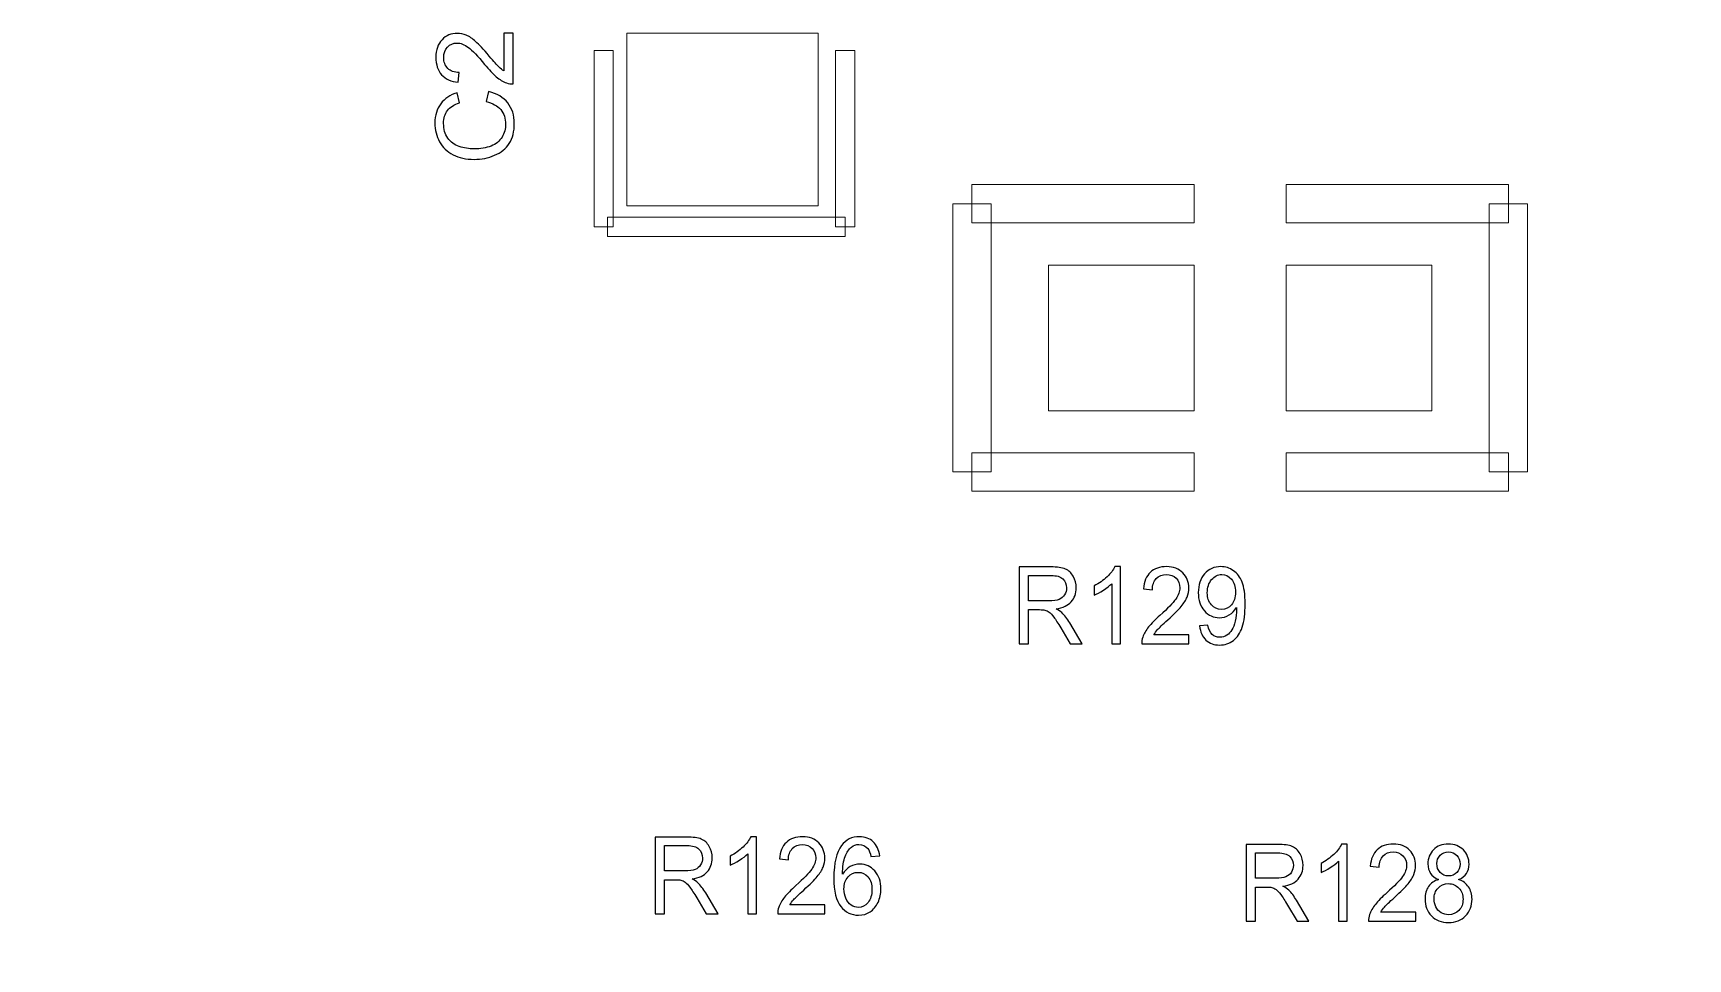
# Model space of a CAD drawing. Header units: millimetres. Extents: x -86 to 67, y -55 to 52.
# Drawn here: x -51.31 to -40.34, y -12.2 to -6.06 of the extents above; entities that cross this region are included whole.
import ezdxf

# ---------------------------------------------------------------- set-up
doc = ezdxf.new("R2010")
doc.units = ezdxf.units.MM
doc.header["$MEASUREMENT"] = 0
for name, color, linetype in [('BG_OUTLINE', 7, 'Continuous'), ('PG_SILKSCREEN_TOP', 7, 'Continuous'), ('PIN_TOP', 7, 'Continuous'), ('RD_SILKSCREEN_TOP', 7, 'Continuous')]:
    doc.layers.add(name, color=color, linetype=linetype)

msp = doc.modelspace()

# ---------------------------------------------------------------- linework, layer by layer
at = {"layer": 'BG_OUTLINE', "color": 3, "lineweight": 9}
msp.add_open_spline([(-60.0926, 34.7331), (-60.0926, 34.7331), (63.7724, 34.7331), (63.7724, 34.7331), (63.7724, 34.7331), (64.585, 34.7336), (65.3646, 34.4113), (65.9396, 33.837), (65.9396, 33.837), (66.5146, 33.2627), (66.8379, 32.4797), (66.8384, 31.667), (66.8384, 31.667), (66.8384, 31.667), (66.8412, -52.28), (66.8412, -52.28), (66.8412, -52.28), (66.8412, -52.28), (66.8384, -52.1933), (66.8384, -52.1933), (66.8384, -52.1933), (66.8389, -53.006), (66.5166, -53.7856), (65.9424, -54.3606), (65.9424, -54.3606), (65.3681, -54.9356), (64.585, -55.2589), (63.7724, -55.2594), (63.7724, -55.2594), (63.7724, -55.2594), (-60.1869, -55.2594), (-60.1869, -55.2594), (-60.1869, -55.2594), (-60.1869, -55.2594), (-60.0853, -55.2518), (-60.0853, -55.2518), (-60.0853, -55.2518), (-60.8979, -55.2523), (-61.6775, -54.9299), (-62.2525, -54.3557), (-62.2525, -54.3557), (-62.8275, -53.7814), (-63.1508, -52.9984), (-63.1513, -52.1857), (-63.1513, -52.1857), (-63.1513, -52.1857), (-63.1587, 31.667), (-63.1587, 31.667), (-63.1587, 31.667), (-63.1592, 32.4797), (-62.8369, 33.2593), (-62.2626, 33.8343), (-62.2626, 33.8343), (-61.6883, 34.4093), (-60.9053, 34.7326), (-60.0926, 34.7331)], degree=3, knots=[0, 0, 0, 0, 0.0714286, 0.0714286, 0.0714286, 0.0714286, 0.1428571, 0.1428571, 0.1428571, 0.1428571, 0.2142857, 0.2142857, 0.2142857, 0.2142857, 0.2857143, 0.2857143, 0.2857143, 0.2857143, 0.3571429, 0.3571429, 0.3571429, 0.3571429, 0.4285714, 0.4285714, 0.4285714, 0.4285714, 0.5, 0.5, 0.5, 0.5, 0.5714286, 0.5714286, 0.5714286, 0.5714286, 0.6428571, 0.6428571, 0.6428571, 0.6428571, 0.7142857, 0.7142857, 0.7142857, 0.7142857, 0.7857143, 0.7857143, 0.7857143, 0.7857143, 0.8571429, 0.8571429, 0.8571429, 0.8571429, 0.9285714, 0.9285714, 0.9285714, 0.9285714, 1, 1, 1, 1], dxfattribs=at)
at = {"layer": 'PG_SILKSCREEN_TOP', "color": 6, "lineweight": 9}
for points in [[(-47.464, -7.3423), (-47.464, -7.3423), (-47.591, -7.3423), (-47.591, -7.3423), (-47.591, -7.3423), (-47.591, -7.3423), (-47.591, -6.1739), (-47.591, -6.1739), (-47.591, -6.1739), (-47.591, -6.1739), (-47.464, -6.1739), (-47.464, -6.1739), (-47.464, -6.1739), (-47.464, -6.1739), (-47.464, -7.3423), (-47.464, -7.3423)], [(-45.9908, -6.1739), (-45.9908, -6.1739), (-45.8638, -6.1739), (-45.8638, -6.1739), (-45.8638, -6.1739), (-45.8638, -6.1739), (-45.8638, -7.3423), (-45.8638, -7.3423), (-45.8638, -7.3423), (-45.8638, -7.3423), (-45.9908, -7.3423), (-45.9908, -7.3423), (-45.9908, -7.3423), (-45.9908, -7.3423), (-45.9908, -6.1739), (-45.9908, -6.1739)], [(-45.0866, -7.3169), (-45.0866, -7.3169), (-45.0866, -7.0629), (-45.0866, -7.0629), (-45.0866, -7.0629), (-45.0866, -7.0629), (-43.6134, -7.0629), (-43.6134, -7.0629), (-43.6134, -7.0629), (-43.6134, -7.0629), (-43.6134, -7.3169), (-43.6134, -7.3169), (-43.6134, -7.3169), (-43.6134, -7.3169), (-45.0866, -7.3169), (-45.0866, -7.3169)], [(-41.5306, -7.0629), (-41.5306, -7.0629), (-41.5306, -7.3169), (-41.5306, -7.3169), (-41.5306, -7.3169), (-41.5306, -7.3169), (-43.0038, -7.3169), (-43.0038, -7.3169), (-43.0038, -7.3169), (-43.0038, -7.3169), (-43.0038, -7.0629), (-43.0038, -7.0629), (-43.0038, -7.0629), (-43.0038, -7.0629), (-41.5306, -7.0629), (-41.5306, -7.0629)], [(-44.9596, -8.9679), (-44.9596, -8.9679), (-45.2136, -8.9679), (-45.2136, -8.9679), (-45.2136, -8.9679), (-45.2136, -8.9679), (-45.2136, -7.1899), (-45.2136, -7.1899), (-45.2136, -7.1899), (-45.2136, -7.1899), (-44.9596, -7.1899), (-44.9596, -7.1899), (-44.9596, -7.1899), (-44.9596, -7.1899), (-44.9596, -8.9679), (-44.9596, -8.9679)], [(-41.4036, -8.9679), (-41.4036, -8.9679), (-41.6576, -8.9679), (-41.6576, -8.9679), (-41.6576, -8.9679), (-41.6576, -8.9679), (-41.6576, -7.1899), (-41.6576, -7.1899), (-41.6576, -7.1899), (-41.6576, -7.1899), (-41.4036, -7.1899), (-41.4036, -7.1899), (-41.4036, -7.1899), (-41.4036, -7.1899), (-41.4036, -8.9679), (-41.4036, -8.9679)], [(-45.9273, -7.2788), (-45.9273, -7.2788), (-45.9273, -7.4058), (-45.9273, -7.4058), (-45.9273, -7.4058), (-45.9273, -7.4058), (-47.5021, -7.4058), (-47.5021, -7.4058), (-47.5021, -7.4058), (-47.5021, -7.4058), (-47.5021, -7.2788), (-47.5021, -7.2788), (-47.5021, -7.2788), (-47.5021, -7.2788), (-45.9273, -7.2788), (-45.9273, -7.2788)], [(-43.6134, -8.8409), (-43.6134, -8.8409), (-43.6134, -9.0949), (-43.6134, -9.0949), (-43.6134, -9.0949), (-43.6134, -9.0949), (-45.0866, -9.0949), (-45.0866, -9.0949), (-45.0866, -9.0949), (-45.0866, -9.0949), (-45.0866, -8.8409), (-45.0866, -8.8409), (-45.0866, -8.8409), (-45.0866, -8.8409), (-43.6134, -8.8409), (-43.6134, -8.8409)], [(-43.0038, -9.0949), (-43.0038, -9.0949), (-43.0038, -8.8409), (-43.0038, -8.8409), (-43.0038, -8.8409), (-43.0038, -8.8409), (-41.5306, -8.8409), (-41.5306, -8.8409), (-41.5306, -8.8409), (-41.5306, -8.8409), (-41.5306, -9.0949), (-41.5306, -9.0949), (-41.5306, -9.0949), (-41.5306, -9.0949), (-43.0038, -9.0949), (-43.0038, -9.0949)]]:
    msp.add_open_spline(points, degree=3, knots=[0, 0, 0, 0, 0.25, 0.25, 0.25, 0.25, 0.5, 0.5, 0.5, 0.5, 0.75, 0.75, 0.75, 0.75, 1, 1, 1, 1], dxfattribs=at)
at = {"layer": 'PIN_TOP', "lineweight": 9}
for points in [[(-47.3751, -6.0596), (-47.3751, -6.0596), (-46.1051, -6.0596), (-46.1051, -6.0596), (-46.1051, -6.0596), (-46.1051, -6.0596), (-46.1051, -7.2026), (-46.1051, -7.2026), (-46.1051, -7.2026), (-46.1051, -7.2026), (-47.3751, -7.2026), (-47.3751, -7.2026), (-47.3751, -7.2026), (-47.3751, -7.2026), (-47.3751, -6.0596), (-47.3751, -6.0596)], [(-43.6134, -7.5963), (-43.6134, -7.5963), (-43.6134, -8.5615), (-43.6134, -8.5615), (-43.6134, -8.5615), (-43.6134, -8.5615), (-44.5786, -8.5615), (-44.5786, -8.5615), (-44.5786, -8.5615), (-44.5786, -8.5615), (-44.5786, -7.5963), (-44.5786, -7.5963), (-44.5786, -7.5963), (-44.5786, -7.5963), (-43.6134, -7.5963), (-43.6134, -7.5963)], [(-42.0386, -7.5963), (-42.0386, -7.5963), (-42.0386, -8.5615), (-42.0386, -8.5615), (-42.0386, -8.5615), (-42.0386, -8.5615), (-43.0038, -8.5615), (-43.0038, -8.5615), (-43.0038, -8.5615), (-43.0038, -8.5615), (-43.0038, -7.5963), (-43.0038, -7.5963), (-43.0038, -7.5963), (-43.0038, -7.5963), (-42.0386, -7.5963), (-42.0386, -7.5963)]]:
    msp.add_open_spline(points, degree=3, knots=[0, 0, 0, 0, 0.25, 0.25, 0.25, 0.25, 0.5, 0.5, 0.5, 0.5, 0.75, 0.75, 0.75, 0.75, 1, 1, 1, 1], dxfattribs=at)
at = {"layer": 'RD_SILKSCREEN_TOP', "color": 8}
for points, knots in [([(-48.1888, -6.0591), (-48.1888, -6.0591), (-48.1287, -6.0591), (-48.1287, -6.0591), (-48.1287, -6.0591), (-48.1287, -6.0591), (-48.1287, -6.3956), (-48.1287, -6.3956), (-48.1287, -6.3956), (-48.1438, -6.3961), (-48.1582, -6.3937), (-48.1721, -6.3884), (-48.1721, -6.3884), (-48.1951, -6.3799), (-48.2176, -6.3661), (-48.2399, -6.3473), (-48.2399, -6.3473), (-48.262, -6.3283), (-48.2878, -6.301), (-48.3169, -6.2655), (-48.3169, -6.2655), (-48.3623, -6.2101), (-48.3982, -6.1727), (-48.4248, -6.1532), (-48.4248, -6.1532), (-48.4512, -6.1338), (-48.4764, -6.1241), (-48.4999, -6.1241), (-48.4999, -6.1241), (-48.5247, -6.1241), (-48.5456, -6.133), (-48.5627, -6.1506), (-48.5627, -6.1506), (-48.5796, -6.1684), (-48.5881, -6.1915), (-48.5881, -6.22), (-48.5881, -6.22), (-48.5881, -6.2501), (-48.5791, -6.2741), (-48.561, -6.2921), (-48.561, -6.2921), (-48.543, -6.3103), (-48.518, -6.3194), (-48.4861, -6.3196), (-48.4861, -6.3196), (-48.4861, -6.3196), (-48.4926, -6.3839), (-48.4926, -6.3839), (-48.4926, -6.3839), (-48.5406, -6.3795), (-48.5771, -6.3629), (-48.6022, -6.3342), (-48.6022, -6.3342), (-48.6274, -6.3055), (-48.6399, -6.2669), (-48.6399, -6.2185), (-48.6399, -6.2185), (-48.6399, -6.1697), (-48.6263, -6.1311), (-48.5993, -6.1026), (-48.5993, -6.1026), (-48.5721, -6.074), (-48.5386, -6.0598), (-48.4985, -6.0598), (-48.4985, -6.0598), (-48.4781, -6.0598), (-48.4581, -6.064), (-48.4384, -6.0724), (-48.4384, -6.0724), (-48.4188, -6.0807), (-48.398, -6.0946), (-48.3763, -6.1139), (-48.3763, -6.1139), (-48.3545, -6.1332), (-48.3246, -6.1653), (-48.2867, -6.2102), (-48.2867, -6.2102), (-48.2552, -6.2477), (-48.2338, -6.2718), (-48.2226, -6.2824), (-48.2226, -6.2824), (-48.2114, -6.2931), (-48.2002, -6.3019), (-48.1888, -6.3089), (-48.1888, -6.3089), (-48.1888, -6.3089), (-48.1888, -6.0591), (-48.1888, -6.0591)], [0, 0, 0, 0, 0.0454545, 0.0454545, 0.0454545, 0.0454545, 0.0909091, 0.0909091, 0.0909091, 0.0909091, 0.1363636, 0.1363636, 0.1363636, 0.1363636, 0.1818182, 0.1818182, 0.1818182, 0.1818182, 0.2272727, 0.2272727, 0.2272727, 0.2272727, 0.2727273, 0.2727273, 0.2727273, 0.2727273, 0.3181818, 0.3181818, 0.3181818, 0.3181818, 0.3636364, 0.3636364, 0.3636364, 0.3636364, 0.4090909, 0.4090909, 0.4090909, 0.4090909, 0.4545455, 0.4545455, 0.4545455, 0.4545455, 0.5, 0.5, 0.5, 0.5, 0.5454545, 0.5454545, 0.5454545, 0.5454545, 0.5909091, 0.5909091, 0.5909091, 0.5909091, 0.6363636, 0.6363636, 0.6363636, 0.6363636, 0.6818182, 0.6818182, 0.6818182, 0.6818182, 0.7272727, 0.7272727, 0.7272727, 0.7272727, 0.7727273, 0.7727273, 0.7727273, 0.7727273, 0.8181818, 0.8181818, 0.8181818, 0.8181818, 0.8636364, 0.8636364, 0.8636364, 0.8636364, 0.9090909, 0.9090909, 0.9090909, 0.9090909, 0.9545455, 0.9545455, 0.9545455, 0.9545455, 1, 1, 1, 1]), ([(-48.3072, -6.5127), (-48.3072, -6.5127), (-48.2901, -6.4453), (-48.2901, -6.4453), (-48.2901, -6.4453), (-48.2349, -6.4594), (-48.1927, -6.4849), (-48.1635, -6.5215), (-48.1635, -6.5215), (-48.1345, -6.5582), (-48.12, -6.6031), (-48.12, -6.6562), (-48.12, -6.6562), (-48.12, -6.711), (-48.1312, -6.7556), (-48.1535, -6.79), (-48.1535, -6.79), (-48.1759, -6.8244), (-48.2082, -6.8506), (-48.2506, -6.8685), (-48.2506, -6.8685), (-48.293, -6.8864), (-48.3385, -6.8954), (-48.3871, -6.8954), (-48.3871, -6.8954), (-48.4401, -6.8954), (-48.4863, -6.8853), (-48.5258, -6.865), (-48.5258, -6.865), (-48.5653, -6.8447), (-48.5952, -6.8159), (-48.6158, -6.7785), (-48.6158, -6.7785), (-48.6363, -6.7411), (-48.6465, -6.7), (-48.6465, -6.6551), (-48.6465, -6.6551), (-48.6465, -6.6041), (-48.6335, -6.5613), (-48.6076, -6.5266), (-48.6076, -6.5266), (-48.5816, -6.4919), (-48.5452, -6.4677), (-48.4982, -6.4541), (-48.4982, -6.4541), (-48.4982, -6.4541), (-48.4825, -6.5203), (-48.4825, -6.5203), (-48.4825, -6.5203), (-48.5196, -6.5322), (-48.5465, -6.5492), (-48.5635, -6.5718), (-48.5635, -6.5718), (-48.5804, -6.5942), (-48.5888, -6.6224), (-48.5888, -6.6565), (-48.5888, -6.6565), (-48.5888, -6.6956), (-48.5795, -6.7282), (-48.5608, -6.7545), (-48.5608, -6.7545), (-48.5419, -6.7809), (-48.5168, -6.7993), (-48.4851, -6.8099), (-48.4851, -6.8099), (-48.4536, -6.8206), (-48.421, -6.8259), (-48.3875, -6.8259), (-48.3875, -6.8259), (-48.3441, -6.8259), (-48.3064, -6.8196), (-48.274, -6.8071), (-48.274, -6.8071), (-48.2418, -6.7944), (-48.2176, -6.7748), (-48.2016, -6.7481), (-48.2016, -6.7481), (-48.1856, -6.7215), (-48.1777, -6.6927), (-48.1777, -6.6616), (-48.1777, -6.6616), (-48.1777, -6.6239), (-48.1886, -6.592), (-48.2103, -6.5658), (-48.2103, -6.5658), (-48.2321, -6.5396), (-48.2644, -6.522), (-48.3072, -6.5127)], [0, 0, 0, 0, 0.0454545, 0.0454545, 0.0454545, 0.0454545, 0.0909091, 0.0909091, 0.0909091, 0.0909091, 0.1363636, 0.1363636, 0.1363636, 0.1363636, 0.1818182, 0.1818182, 0.1818182, 0.1818182, 0.2272727, 0.2272727, 0.2272727, 0.2272727, 0.2727273, 0.2727273, 0.2727273, 0.2727273, 0.3181818, 0.3181818, 0.3181818, 0.3181818, 0.3636364, 0.3636364, 0.3636364, 0.3636364, 0.4090909, 0.4090909, 0.4090909, 0.4090909, 0.4545455, 0.4545455, 0.4545455, 0.4545455, 0.5, 0.5, 0.5, 0.5, 0.5454545, 0.5454545, 0.5454545, 0.5454545, 0.5909091, 0.5909091, 0.5909091, 0.5909091, 0.6363636, 0.6363636, 0.6363636, 0.6363636, 0.6818182, 0.6818182, 0.6818182, 0.6818182, 0.7272727, 0.7272727, 0.7272727, 0.7272727, 0.7727273, 0.7727273, 0.7727273, 0.7727273, 0.8181818, 0.8181818, 0.8181818, 0.8181818, 0.8636364, 0.8636364, 0.8636364, 0.8636364, 0.9090909, 0.9090909, 0.9090909, 0.9090909, 0.9545455, 0.9545455, 0.9545455, 0.9545455, 1, 1, 1, 1]), ([(-44.7731, -10.1066), (-44.7731, -10.1066), (-44.7731, -9.5975), (-44.7731, -9.5975), (-44.7731, -9.5975), (-44.7731, -9.5975), (-44.5635, -9.5975), (-44.5635, -9.5975), (-44.5635, -9.5975), (-44.5214, -9.5975), (-44.4893, -9.6021), (-44.4674, -9.6112), (-44.4674, -9.6112), (-44.4455, -9.6204), (-44.428, -9.6365), (-44.4148, -9.6596), (-44.4148, -9.6596), (-44.4017, -9.6828), (-44.3952, -9.7084), (-44.3952, -9.7364), (-44.3952, -9.7364), (-44.3952, -9.7726), (-44.4059, -9.8029), (-44.4278, -9.8277), (-44.4278, -9.8277), (-44.4495, -9.8525), (-44.483, -9.8682), (-44.5284, -9.875), (-44.5284, -9.875), (-44.5118, -9.8835), (-44.4992, -9.8919), (-44.4906, -9.9004), (-44.4906, -9.9004), (-44.4723, -9.9184), (-44.4551, -9.941), (-44.4386, -9.968), (-44.4386, -9.968), (-44.4386, -9.968), (-44.3564, -10.1066), (-44.3564, -10.1066), (-44.3564, -10.1066), (-44.3564, -10.1066), (-44.4352, -10.1066), (-44.4352, -10.1066), (-44.4352, -10.1066), (-44.4352, -10.1066), (-44.4977, -10.0006), (-44.4977, -10.0006), (-44.4977, -10.0006), (-44.516, -9.9702), (-44.531, -9.9467), (-44.5429, -9.9306), (-44.5429, -9.9306), (-44.5547, -9.9143), (-44.5653, -9.903), (-44.5746, -9.8966), (-44.5746, -9.8966), (-44.5839, -9.89), (-44.5934, -9.8855), (-44.6031, -9.8829), (-44.6031, -9.8829), (-44.6102, -9.8814), (-44.6218, -9.8806), (-44.638, -9.8806), (-44.638, -9.8806), (-44.638, -9.8806), (-44.7105, -9.8806), (-44.7105, -9.8806), (-44.7105, -9.8806), (-44.7105, -9.8806), (-44.7105, -10.1066), (-44.7105, -10.1066), (-44.7105, -10.1066), (-44.7105, -10.1066), (-44.7731, -10.1066), (-44.7731, -10.1066)], [0, 0, 0, 0, 0.0526316, 0.0526316, 0.0526316, 0.0526316, 0.1052632, 0.1052632, 0.1052632, 0.1052632, 0.1578947, 0.1578947, 0.1578947, 0.1578947, 0.2105263, 0.2105263, 0.2105263, 0.2105263, 0.2631579, 0.2631579, 0.2631579, 0.2631579, 0.3157895, 0.3157895, 0.3157895, 0.3157895, 0.3684211, 0.3684211, 0.3684211, 0.3684211, 0.4210526, 0.4210526, 0.4210526, 0.4210526, 0.4736842, 0.4736842, 0.4736842, 0.4736842, 0.5263158, 0.5263158, 0.5263158, 0.5263158, 0.5789474, 0.5789474, 0.5789474, 0.5789474, 0.6315789, 0.6315789, 0.6315789, 0.6315789, 0.6842105, 0.6842105, 0.6842105, 0.6842105, 0.7368421, 0.7368421, 0.7368421, 0.7368421, 0.7894737, 0.7894737, 0.7894737, 0.7894737, 0.8421053, 0.8421053, 0.8421053, 0.8421053, 0.8947368, 0.8947368, 0.8947368, 0.8947368, 0.9473684, 0.9473684, 0.9473684, 0.9473684, 1, 1, 1, 1]), ([(-44.1021, -10.1066), (-44.1021, -10.1066), (-44.1601, -10.1066), (-44.1601, -10.1066), (-44.1601, -10.1066), (-44.1601, -10.1066), (-44.1601, -9.7083), (-44.1601, -9.7083), (-44.1601, -9.7083), (-44.1741, -9.7227), (-44.1924, -9.737), (-44.215, -9.7514), (-44.215, -9.7514), (-44.2378, -9.7657), (-44.2582, -9.7765), (-44.2762, -9.7836), (-44.2762, -9.7836), (-44.2762, -9.7836), (-44.2762, -9.7233), (-44.2762, -9.7233), (-44.2762, -9.7233), (-44.2437, -9.7068), (-44.2153, -9.6869), (-44.1911, -9.6635), (-44.1911, -9.6635), (-44.1668, -9.6401), (-44.1496, -9.6174), (-44.1395, -9.5954), (-44.1395, -9.5954), (-44.1395, -9.5954), (-44.1021, -9.5954), (-44.1021, -9.5954), (-44.1021, -9.5954), (-44.1021, -9.5954), (-44.1021, -10.1066), (-44.1021, -10.1066)], [0, 0, 0, 0, 0.1111111, 0.1111111, 0.1111111, 0.1111111, 0.2222222, 0.2222222, 0.2222222, 0.2222222, 0.3333333, 0.3333333, 0.3333333, 0.3333333, 0.4444444, 0.4444444, 0.4444444, 0.4444444, 0.5555556, 0.5555556, 0.5555556, 0.5555556, 0.6666667, 0.6666667, 0.6666667, 0.6666667, 0.7777778, 0.7777778, 0.7777778, 0.7777778, 0.8888889, 0.8888889, 0.8888889, 0.8888889, 1, 1, 1, 1]), ([(-43.6483, -10.0465), (-43.6483, -10.0465), (-43.6483, -10.1066), (-43.6483, -10.1066), (-43.6483, -10.1066), (-43.6483, -10.1066), (-43.9607, -10.1066), (-43.9607, -10.1066), (-43.9607, -10.1066), (-43.9612, -10.0915), (-43.959, -10.0771), (-43.9541, -10.0632), (-43.9541, -10.0632), (-43.9462, -10.0402), (-43.9334, -10.0177), (-43.9159, -9.9954), (-43.9159, -9.9954), (-43.8983, -9.9733), (-43.8729, -9.9475), (-43.8399, -9.9184), (-43.8399, -9.9184), (-43.7885, -9.873), (-43.7538, -9.8371), (-43.7357, -9.8105), (-43.7357, -9.8105), (-43.7176, -9.7841), (-43.7086, -9.7589), (-43.7086, -9.7354), (-43.7086, -9.7354), (-43.7086, -9.7106), (-43.7169, -9.6897), (-43.7332, -9.6726), (-43.7332, -9.6726), (-43.7498, -9.6557), (-43.7712, -9.6472), (-43.7977, -9.6472), (-43.7977, -9.6472), (-43.8256, -9.6472), (-43.8479, -9.6562), (-43.8646, -9.6743), (-43.8646, -9.6743), (-43.8815, -9.6923), (-43.89, -9.7173), (-43.8902, -9.7492), (-43.8902, -9.7492), (-43.8902, -9.7492), (-43.9499, -9.7427), (-43.9499, -9.7427), (-43.9499, -9.7427), (-43.9458, -9.6947), (-43.9304, -9.6582), (-43.9037, -9.6331), (-43.9037, -9.6331), (-43.8771, -9.6079), (-43.8412, -9.5954), (-43.7963, -9.5954), (-43.7963, -9.5954), (-43.751, -9.5954), (-43.7151, -9.609), (-43.6887, -9.636), (-43.6887, -9.636), (-43.6621, -9.6632), (-43.6489, -9.6967), (-43.6489, -9.7368), (-43.6489, -9.7368), (-43.6489, -9.7572), (-43.6528, -9.7772), (-43.6606, -9.7969), (-43.6606, -9.7969), (-43.6683, -9.8165), (-43.6812, -9.8373), (-43.6992, -9.859), (-43.6992, -9.859), (-43.7171, -9.8808), (-43.7469, -9.9107), (-43.7886, -9.9486), (-43.7886, -9.9486), (-43.8234, -9.9801), (-43.8458, -10.0015), (-43.8556, -10.0127), (-43.8556, -10.0127), (-43.8656, -10.0239), (-43.8737, -10.0351), (-43.8802, -10.0465), (-43.8802, -10.0465), (-43.8802, -10.0465), (-43.6483, -10.0465), (-43.6483, -10.0465)], [0, 0, 0, 0, 0.0454545, 0.0454545, 0.0454545, 0.0454545, 0.0909091, 0.0909091, 0.0909091, 0.0909091, 0.1363636, 0.1363636, 0.1363636, 0.1363636, 0.1818182, 0.1818182, 0.1818182, 0.1818182, 0.2272727, 0.2272727, 0.2272727, 0.2272727, 0.2727273, 0.2727273, 0.2727273, 0.2727273, 0.3181818, 0.3181818, 0.3181818, 0.3181818, 0.3636364, 0.3636364, 0.3636364, 0.3636364, 0.4090909, 0.4090909, 0.4090909, 0.4090909, 0.4545455, 0.4545455, 0.4545455, 0.4545455, 0.5, 0.5, 0.5, 0.5, 0.5454545, 0.5454545, 0.5454545, 0.5454545, 0.5909091, 0.5909091, 0.5909091, 0.5909091, 0.6363636, 0.6363636, 0.6363636, 0.6363636, 0.6818182, 0.6818182, 0.6818182, 0.6818182, 0.7272727, 0.7272727, 0.7272727, 0.7272727, 0.7727273, 0.7727273, 0.7727273, 0.7727273, 0.8181818, 0.8181818, 0.8181818, 0.8181818, 0.8636364, 0.8636364, 0.8636364, 0.8636364, 0.9090909, 0.9090909, 0.9090909, 0.9090909, 0.9545455, 0.9545455, 0.9545455, 0.9545455, 1, 1, 1, 1]), ([(-43.5775, -9.9889), (-43.5775, -9.9889), (-43.5217, -9.9833), (-43.5217, -9.9833), (-43.5217, -9.9833), (-43.5169, -10.0115), (-43.5079, -10.032), (-43.4947, -10.0448), (-43.4947, -10.0448), (-43.4813, -10.0575), (-43.4643, -10.0639), (-43.4433, -10.0639), (-43.4433, -10.0639), (-43.4255, -10.0639), (-43.4099, -10.0595), (-43.3964, -10.0507), (-43.3964, -10.0507), (-43.383, -10.0419), (-43.372, -10.0301), (-43.3634, -10.0154), (-43.3634, -10.0154), (-43.3547, -10.0007), (-43.3476, -9.9808), (-43.3417, -9.9559), (-43.3417, -9.9559), (-43.3361, -9.9309), (-43.3331, -9.9054), (-43.3331, -9.8795), (-43.3331, -9.8795), (-43.3331, -9.8768), (-43.3332, -9.8725), (-43.3334, -9.867), (-43.3334, -9.867), (-43.3451, -9.8868), (-43.3608, -9.9031), (-43.3809, -9.9154), (-43.3809, -9.9154), (-43.4011, -9.9279), (-43.4229, -9.934), (-43.4462, -9.934), (-43.4462, -9.934), (-43.4854, -9.934), (-43.5185, -9.9187), (-43.5455, -9.8881), (-43.5455, -9.8881), (-43.5727, -9.8576), (-43.5862, -9.8174), (-43.5862, -9.7674), (-43.5862, -9.7674), (-43.5862, -9.7157), (-43.5721, -9.6742), (-43.5438, -9.6427), (-43.5438, -9.6427), (-43.5155, -9.6111), (-43.4801, -9.5954), (-43.4375, -9.5954), (-43.4375, -9.5954), (-43.4068, -9.5954), (-43.3787, -9.6044), (-43.3532, -9.6222), (-43.3532, -9.6222), (-43.3278, -9.6399), (-43.3084, -9.6654), (-43.2952, -9.6984), (-43.2952, -9.6984), (-43.282, -9.7313), (-43.2753, -9.7791), (-43.2753, -9.8417), (-43.2753, -9.8417), (-43.2753, -9.9066), (-43.2818, -9.9584), (-43.2949, -9.9971), (-43.2949, -9.9971), (-43.3082, -10.0356), (-43.3277, -10.0649), (-43.3535, -10.085), (-43.3535, -10.085), (-43.3795, -10.1052), (-43.4098, -10.1153), (-43.4447, -10.1153), (-43.4447, -10.1153), (-43.4817, -10.1153), (-43.5118, -10.1042), (-43.5352, -10.0821), (-43.5352, -10.0821), (-43.5587, -10.06), (-43.5727, -10.029), (-43.5775, -9.9889)], [0, 0, 0, 0, 0.0454545, 0.0454545, 0.0454545, 0.0454545, 0.0909091, 0.0909091, 0.0909091, 0.0909091, 0.1363636, 0.1363636, 0.1363636, 0.1363636, 0.1818182, 0.1818182, 0.1818182, 0.1818182, 0.2272727, 0.2272727, 0.2272727, 0.2272727, 0.2727273, 0.2727273, 0.2727273, 0.2727273, 0.3181818, 0.3181818, 0.3181818, 0.3181818, 0.3636364, 0.3636364, 0.3636364, 0.3636364, 0.4090909, 0.4090909, 0.4090909, 0.4090909, 0.4545455, 0.4545455, 0.4545455, 0.4545455, 0.5, 0.5, 0.5, 0.5, 0.5454545, 0.5454545, 0.5454545, 0.5454545, 0.5909091, 0.5909091, 0.5909091, 0.5909091, 0.6363636, 0.6363636, 0.6363636, 0.6363636, 0.6818182, 0.6818182, 0.6818182, 0.6818182, 0.7272727, 0.7272727, 0.7272727, 0.7272727, 0.7727273, 0.7727273, 0.7727273, 0.7727273, 0.8181818, 0.8181818, 0.8181818, 0.8181818, 0.8636364, 0.8636364, 0.8636364, 0.8636364, 0.9090909, 0.9090909, 0.9090909, 0.9090909, 0.9545455, 0.9545455, 0.9545455, 0.9545455, 1, 1, 1, 1]), ([(-43.3399, -9.7642), (-43.3399, -9.7284), (-43.3487, -9.6998), (-43.3664, -9.6788), (-43.3664, -9.6788), (-43.3842, -9.6577), (-43.4055, -9.6472), (-43.4305, -9.6472), (-43.4305, -9.6472), (-43.4562, -9.6472), (-43.4787, -9.6585), (-43.4978, -9.6812), (-43.4978, -9.6812), (-43.5169, -9.7039), (-43.5265, -9.7333), (-43.5265, -9.7694), (-43.5265, -9.7694), (-43.5265, -9.8019), (-43.5174, -9.8282), (-43.4992, -9.8484), (-43.4992, -9.8484), (-43.4811, -9.8687), (-43.4587, -9.8788), (-43.4321, -9.8788), (-43.4321, -9.8788), (-43.4051, -9.8788), (-43.3831, -9.8687), (-43.3659, -9.8484), (-43.3659, -9.8484), (-43.3485, -9.8282), (-43.3399, -9.8001), (-43.3399, -9.7642)], [0, 0, 0, 0, 0.125, 0.125, 0.125, 0.125, 0.25, 0.25, 0.25, 0.25, 0.375, 0.375, 0.375, 0.375, 0.5, 0.5, 0.5, 0.5, 0.625, 0.625, 0.625, 0.625, 0.75, 0.75, 0.75, 0.75, 0.875, 0.875, 0.875, 0.875, 1, 1, 1, 1]), ([(-44.7105, -9.8222), (-44.7105, -9.8222), (-44.5761, -9.8222), (-44.5761, -9.8222), (-44.5761, -9.8222), (-44.5475, -9.8222), (-44.5251, -9.819), (-44.509, -9.8126), (-44.509, -9.8126), (-44.4929, -9.8062), (-44.4806, -9.796), (-44.4722, -9.7821), (-44.4722, -9.7821), (-44.4639, -9.7681), (-44.4597, -9.7529), (-44.4597, -9.7364), (-44.4597, -9.7364), (-44.4597, -9.7124), (-44.4677, -9.6926), (-44.484, -9.677), (-44.484, -9.677), (-44.5002, -9.6615), (-44.5258, -9.6538), (-44.5609, -9.6538), (-44.5609, -9.6538), (-44.5609, -9.6538), (-44.7105, -9.6538), (-44.7105, -9.6538), (-44.7105, -9.6538), (-44.7105, -9.6538), (-44.7105, -9.8222), (-44.7105, -9.8222)], [0, 0, 0, 0, 0.125, 0.125, 0.125, 0.125, 0.25, 0.25, 0.25, 0.25, 0.375, 0.375, 0.375, 0.375, 0.5, 0.5, 0.5, 0.5, 0.625, 0.625, 0.625, 0.625, 0.75, 0.75, 0.75, 0.75, 0.875, 0.875, 0.875, 0.875, 1, 1, 1, 1]), ([(-47.1861, -11.8973), (-47.1861, -11.8973), (-47.1861, -11.3882), (-47.1861, -11.3882), (-47.1861, -11.3882), (-47.1861, -11.3882), (-46.9765, -11.3882), (-46.9765, -11.3882), (-46.9765, -11.3882), (-46.9344, -11.3882), (-46.9023, -11.3928), (-46.8804, -11.4019), (-46.8804, -11.4019), (-46.8585, -11.4111), (-46.841, -11.4272), (-46.8278, -11.4503), (-46.8278, -11.4503), (-46.8147, -11.4735), (-46.8082, -11.4991), (-46.8082, -11.5271), (-46.8082, -11.5271), (-46.8082, -11.5633), (-46.8189, -11.5936), (-46.8408, -11.6184), (-46.8408, -11.6184), (-46.8625, -11.6432), (-46.896, -11.6589), (-46.9414, -11.6657), (-46.9414, -11.6657), (-46.9248, -11.6742), (-46.9122, -11.6826), (-46.9036, -11.6911), (-46.9036, -11.6911), (-46.8853, -11.7091), (-46.8681, -11.7317), (-46.8516, -11.7587), (-46.8516, -11.7587), (-46.8516, -11.7587), (-46.7694, -11.8973), (-46.7694, -11.8973), (-46.7694, -11.8973), (-46.7694, -11.8973), (-46.8482, -11.8973), (-46.8482, -11.8973), (-46.8482, -11.8973), (-46.8482, -11.8973), (-46.9107, -11.7913), (-46.9107, -11.7913), (-46.9107, -11.7913), (-46.929, -11.7609), (-46.944, -11.7374), (-46.9559, -11.7213), (-46.9559, -11.7213), (-46.9677, -11.705), (-46.9783, -11.6937), (-46.9876, -11.6873), (-46.9876, -11.6873), (-46.9969, -11.6807), (-47.0064, -11.6762), (-47.0161, -11.6736), (-47.0161, -11.6736), (-47.0232, -11.6721), (-47.0348, -11.6713), (-47.051, -11.6713), (-47.051, -11.6713), (-47.051, -11.6713), (-47.1235, -11.6713), (-47.1235, -11.6713), (-47.1235, -11.6713), (-47.1235, -11.6713), (-47.1235, -11.8973), (-47.1235, -11.8973), (-47.1235, -11.8973), (-47.1235, -11.8973), (-47.1861, -11.8973), (-47.1861, -11.8973)], [0, 0, 0, 0, 0.0526316, 0.0526316, 0.0526316, 0.0526316, 0.1052632, 0.1052632, 0.1052632, 0.1052632, 0.1578947, 0.1578947, 0.1578947, 0.1578947, 0.2105263, 0.2105263, 0.2105263, 0.2105263, 0.2631579, 0.2631579, 0.2631579, 0.2631579, 0.3157895, 0.3157895, 0.3157895, 0.3157895, 0.3684211, 0.3684211, 0.3684211, 0.3684211, 0.4210526, 0.4210526, 0.4210526, 0.4210526, 0.4736842, 0.4736842, 0.4736842, 0.4736842, 0.5263158, 0.5263158, 0.5263158, 0.5263158, 0.5789474, 0.5789474, 0.5789474, 0.5789474, 0.6315789, 0.6315789, 0.6315789, 0.6315789, 0.6842105, 0.6842105, 0.6842105, 0.6842105, 0.7368421, 0.7368421, 0.7368421, 0.7368421, 0.7894737, 0.7894737, 0.7894737, 0.7894737, 0.8421053, 0.8421053, 0.8421053, 0.8421053, 0.8947368, 0.8947368, 0.8947368, 0.8947368, 0.9473684, 0.9473684, 0.9473684, 0.9473684, 1, 1, 1, 1]), ([(-46.5151, -11.8973), (-46.5151, -11.8973), (-46.5731, -11.8973), (-46.5731, -11.8973), (-46.5731, -11.8973), (-46.5731, -11.8973), (-46.5731, -11.499), (-46.5731, -11.499), (-46.5731, -11.499), (-46.5871, -11.5134), (-46.6054, -11.5277), (-46.628, -11.5421), (-46.628, -11.5421), (-46.6508, -11.5564), (-46.6712, -11.5672), (-46.6892, -11.5743), (-46.6892, -11.5743), (-46.6892, -11.5743), (-46.6892, -11.514), (-46.6892, -11.514), (-46.6892, -11.514), (-46.6567, -11.4975), (-46.6283, -11.4776), (-46.6041, -11.4542), (-46.6041, -11.4542), (-46.5798, -11.4308), (-46.5626, -11.4081), (-46.5525, -11.3861), (-46.5525, -11.3861), (-46.5525, -11.3861), (-46.5151, -11.3861), (-46.5151, -11.3861), (-46.5151, -11.3861), (-46.5151, -11.3861), (-46.5151, -11.8973), (-46.5151, -11.8973)], [0, 0, 0, 0, 0.1111111, 0.1111111, 0.1111111, 0.1111111, 0.2222222, 0.2222222, 0.2222222, 0.2222222, 0.3333333, 0.3333333, 0.3333333, 0.3333333, 0.4444444, 0.4444444, 0.4444444, 0.4444444, 0.5555556, 0.5555556, 0.5555556, 0.5555556, 0.6666667, 0.6666667, 0.6666667, 0.6666667, 0.7777778, 0.7777778, 0.7777778, 0.7777778, 0.8888889, 0.8888889, 0.8888889, 0.8888889, 1, 1, 1, 1]), ([(-46.0613, -11.8372), (-46.0613, -11.8372), (-46.0613, -11.8973), (-46.0613, -11.8973), (-46.0613, -11.8973), (-46.0613, -11.8973), (-46.3737, -11.8973), (-46.3737, -11.8973), (-46.3737, -11.8973), (-46.3742, -11.8822), (-46.372, -11.8678), (-46.3671, -11.8539), (-46.3671, -11.8539), (-46.3592, -11.8309), (-46.3464, -11.8084), (-46.3289, -11.7861), (-46.3289, -11.7861), (-46.3113, -11.764), (-46.2859, -11.7382), (-46.2529, -11.7091), (-46.2529, -11.7091), (-46.2015, -11.6637), (-46.1668, -11.6278), (-46.1487, -11.6012), (-46.1487, -11.6012), (-46.1306, -11.5748), (-46.1216, -11.5496), (-46.1216, -11.5261), (-46.1216, -11.5261), (-46.1216, -11.5013), (-46.1299, -11.4804), (-46.1462, -11.4633), (-46.1462, -11.4633), (-46.1628, -11.4464), (-46.1842, -11.4379), (-46.2107, -11.4379), (-46.2107, -11.4379), (-46.2386, -11.4379), (-46.2609, -11.4469), (-46.2776, -11.465), (-46.2776, -11.465), (-46.2945, -11.483), (-46.303, -11.508), (-46.3032, -11.5399), (-46.3032, -11.5399), (-46.3032, -11.5399), (-46.3629, -11.5334), (-46.3629, -11.5334), (-46.3629, -11.5334), (-46.3588, -11.4854), (-46.3434, -11.4489), (-46.3167, -11.4238), (-46.3167, -11.4238), (-46.2901, -11.3986), (-46.2542, -11.3861), (-46.2093, -11.3861), (-46.2093, -11.3861), (-46.164, -11.3861), (-46.1281, -11.3997), (-46.1017, -11.4267), (-46.1017, -11.4267), (-46.0751, -11.4539), (-46.0619, -11.4874), (-46.0619, -11.5275), (-46.0619, -11.5275), (-46.0619, -11.5479), (-46.0658, -11.5679), (-46.0736, -11.5876), (-46.0736, -11.5876), (-46.0813, -11.6072), (-46.0942, -11.628), (-46.1122, -11.6497), (-46.1122, -11.6497), (-46.1301, -11.6715), (-46.1599, -11.7014), (-46.2016, -11.7393), (-46.2016, -11.7393), (-46.2364, -11.7708), (-46.2588, -11.7922), (-46.2686, -11.8034), (-46.2686, -11.8034), (-46.2786, -11.8146), (-46.2867, -11.8258), (-46.2932, -11.8372), (-46.2932, -11.8372), (-46.2932, -11.8372), (-46.0613, -11.8372), (-46.0613, -11.8372)], [0, 0, 0, 0, 0.0454545, 0.0454545, 0.0454545, 0.0454545, 0.0909091, 0.0909091, 0.0909091, 0.0909091, 0.1363636, 0.1363636, 0.1363636, 0.1363636, 0.1818182, 0.1818182, 0.1818182, 0.1818182, 0.2272727, 0.2272727, 0.2272727, 0.2272727, 0.2727273, 0.2727273, 0.2727273, 0.2727273, 0.3181818, 0.3181818, 0.3181818, 0.3181818, 0.3636364, 0.3636364, 0.3636364, 0.3636364, 0.4090909, 0.4090909, 0.4090909, 0.4090909, 0.4545455, 0.4545455, 0.4545455, 0.4545455, 0.5, 0.5, 0.5, 0.5, 0.5454545, 0.5454545, 0.5454545, 0.5454545, 0.5909091, 0.5909091, 0.5909091, 0.5909091, 0.6363636, 0.6363636, 0.6363636, 0.6363636, 0.6818182, 0.6818182, 0.6818182, 0.6818182, 0.7272727, 0.7272727, 0.7272727, 0.7272727, 0.7727273, 0.7727273, 0.7727273, 0.7727273, 0.8181818, 0.8181818, 0.8181818, 0.8181818, 0.8636364, 0.8636364, 0.8636364, 0.8636364, 0.9090909, 0.9090909, 0.9090909, 0.9090909, 0.9545455, 0.9545455, 0.9545455, 0.9545455, 1, 1, 1, 1]), ([(-45.6981, -11.5129), (-45.6981, -11.5129), (-45.7557, -11.5178), (-45.7557, -11.5178), (-45.7557, -11.5178), (-45.7609, -11.4932), (-45.7682, -11.4753), (-45.7777, -11.4643), (-45.7777, -11.4643), (-45.7933, -11.4464), (-45.8128, -11.4375), (-45.8358, -11.4375), (-45.8358, -11.4375), (-45.8543, -11.4375), (-45.8704, -11.4431), (-45.8844, -11.4542), (-45.8844, -11.4542), (-45.9026, -11.4686), (-45.9171, -11.4895), (-45.9276, -11.517), (-45.9276, -11.517), (-45.9381, -11.5445), (-45.9436, -11.5838), (-45.9441, -11.6347), (-45.9441, -11.6347), (-45.93, -11.6119), (-45.913, -11.5948), (-45.8928, -11.5837), (-45.8928, -11.5837), (-45.8726, -11.5726), (-45.8514, -11.5671), (-45.8293, -11.5671), (-45.8293, -11.5671), (-45.7905, -11.5671), (-45.7576, -11.5824), (-45.7304, -11.6131), (-45.7304, -11.6131), (-45.7032, -11.6438), (-45.6896, -11.6833), (-45.6896, -11.7319), (-45.6896, -11.7319), (-45.6896, -11.764), (-45.696, -11.7936), (-45.7088, -11.8211), (-45.7088, -11.8211), (-45.7216, -11.8485), (-45.7392, -11.8696), (-45.7616, -11.8841), (-45.7616, -11.8841), (-45.7839, -11.8987), (-45.8092, -11.906), (-45.8376, -11.906), (-45.8376, -11.906), (-45.886, -11.906), (-45.9255, -11.8869), (-45.9559, -11.8485), (-45.9559, -11.8485), (-45.9866, -11.8102), (-46.0017, -11.747), (-46.0017, -11.659), (-46.0017, -11.659), (-46.0017, -11.5607), (-45.9849, -11.4892), (-45.9511, -11.4445), (-45.9511, -11.4445), (-45.9217, -11.4056), (-45.8821, -11.3861), (-45.8322, -11.3861), (-45.8322, -11.3861), (-45.795, -11.3861), (-45.7646, -11.3973), (-45.7408, -11.4198), (-45.7408, -11.4198), (-45.717, -11.4423), (-45.7028, -11.4733), (-45.6981, -11.5129)], [0, 0, 0, 0, 0.0526316, 0.0526316, 0.0526316, 0.0526316, 0.1052632, 0.1052632, 0.1052632, 0.1052632, 0.1578947, 0.1578947, 0.1578947, 0.1578947, 0.2105263, 0.2105263, 0.2105263, 0.2105263, 0.2631579, 0.2631579, 0.2631579, 0.2631579, 0.3157895, 0.3157895, 0.3157895, 0.3157895, 0.3684211, 0.3684211, 0.3684211, 0.3684211, 0.4210526, 0.4210526, 0.4210526, 0.4210526, 0.4736842, 0.4736842, 0.4736842, 0.4736842, 0.5263158, 0.5263158, 0.5263158, 0.5263158, 0.5789474, 0.5789474, 0.5789474, 0.5789474, 0.6315789, 0.6315789, 0.6315789, 0.6315789, 0.6842105, 0.6842105, 0.6842105, 0.6842105, 0.7368421, 0.7368421, 0.7368421, 0.7368421, 0.7894737, 0.7894737, 0.7894737, 0.7894737, 0.8421053, 0.8421053, 0.8421053, 0.8421053, 0.8947368, 0.8947368, 0.8947368, 0.8947368, 0.9473684, 0.9473684, 0.9473684, 0.9473684, 1, 1, 1, 1]), ([(-47.1235, -11.6129), (-47.1235, -11.6129), (-46.9891, -11.6129), (-46.9891, -11.6129), (-46.9891, -11.6129), (-46.9605, -11.6129), (-46.9381, -11.6097), (-46.922, -11.6033), (-46.922, -11.6033), (-46.9059, -11.5969), (-46.8936, -11.5867), (-46.8852, -11.5728), (-46.8852, -11.5728), (-46.8769, -11.5588), (-46.8727, -11.5436), (-46.8727, -11.5271), (-46.8727, -11.5271), (-46.8727, -11.5031), (-46.8807, -11.4833), (-46.897, -11.4677), (-46.897, -11.4677), (-46.9132, -11.4522), (-46.9388, -11.4445), (-46.9739, -11.4445), (-46.9739, -11.4445), (-46.9739, -11.4445), (-47.1235, -11.4445), (-47.1235, -11.4445), (-47.1235, -11.4445), (-47.1235, -11.4445), (-47.1235, -11.6129), (-47.1235, -11.6129)], [0, 0, 0, 0, 0.125, 0.125, 0.125, 0.125, 0.25, 0.25, 0.25, 0.25, 0.375, 0.375, 0.375, 0.375, 0.5, 0.5, 0.5, 0.5, 0.625, 0.625, 0.625, 0.625, 0.75, 0.75, 0.75, 0.75, 0.875, 0.875, 0.875, 0.875, 1, 1, 1, 1]), ([(-43.2694, -11.9458), (-43.2694, -11.9458), (-43.2694, -11.4367), (-43.2694, -11.4367), (-43.2694, -11.4367), (-43.2694, -11.4367), (-43.0598, -11.4367), (-43.0598, -11.4367), (-43.0598, -11.4367), (-43.0177, -11.4367), (-42.9856, -11.4413), (-42.9637, -11.4504), (-42.9637, -11.4504), (-42.9418, -11.4596), (-42.9243, -11.4757), (-42.9111, -11.4988), (-42.9111, -11.4988), (-42.898, -11.522), (-42.8915, -11.5476), (-42.8915, -11.5756), (-42.8915, -11.5756), (-42.8915, -11.6118), (-42.9022, -11.6421), (-42.9241, -11.6669), (-42.9241, -11.6669), (-42.9458, -11.6917), (-42.9793, -11.7074), (-43.0247, -11.7142), (-43.0247, -11.7142), (-43.0081, -11.7227), (-42.9955, -11.7311), (-42.9869, -11.7396), (-42.9869, -11.7396), (-42.9686, -11.7576), (-42.9514, -11.7802), (-42.9349, -11.8072), (-42.9349, -11.8072), (-42.9349, -11.8072), (-42.8527, -11.9458), (-42.8527, -11.9458), (-42.8527, -11.9458), (-42.8527, -11.9458), (-42.9315, -11.9458), (-42.9315, -11.9458), (-42.9315, -11.9458), (-42.9315, -11.9458), (-42.994, -11.8398), (-42.994, -11.8398), (-42.994, -11.8398), (-43.0123, -11.8094), (-43.0273, -11.7859), (-43.0392, -11.7698), (-43.0392, -11.7698), (-43.051, -11.7535), (-43.0616, -11.7422), (-43.0709, -11.7358), (-43.0709, -11.7358), (-43.0802, -11.7292), (-43.0897, -11.7247), (-43.0994, -11.7221), (-43.0994, -11.7221), (-43.1065, -11.7206), (-43.1181, -11.7198), (-43.1343, -11.7198), (-43.1343, -11.7198), (-43.1343, -11.7198), (-43.2068, -11.7198), (-43.2068, -11.7198), (-43.2068, -11.7198), (-43.2068, -11.7198), (-43.2068, -11.9458), (-43.2068, -11.9458), (-43.2068, -11.9458), (-43.2068, -11.9458), (-43.2694, -11.9458), (-43.2694, -11.9458)], [0, 0, 0, 0, 0.0526316, 0.0526316, 0.0526316, 0.0526316, 0.1052632, 0.1052632, 0.1052632, 0.1052632, 0.1578947, 0.1578947, 0.1578947, 0.1578947, 0.2105263, 0.2105263, 0.2105263, 0.2105263, 0.2631579, 0.2631579, 0.2631579, 0.2631579, 0.3157895, 0.3157895, 0.3157895, 0.3157895, 0.3684211, 0.3684211, 0.3684211, 0.3684211, 0.4210526, 0.4210526, 0.4210526, 0.4210526, 0.4736842, 0.4736842, 0.4736842, 0.4736842, 0.5263158, 0.5263158, 0.5263158, 0.5263158, 0.5789474, 0.5789474, 0.5789474, 0.5789474, 0.6315789, 0.6315789, 0.6315789, 0.6315789, 0.6842105, 0.6842105, 0.6842105, 0.6842105, 0.7368421, 0.7368421, 0.7368421, 0.7368421, 0.7894737, 0.7894737, 0.7894737, 0.7894737, 0.8421053, 0.8421053, 0.8421053, 0.8421053, 0.8947368, 0.8947368, 0.8947368, 0.8947368, 0.9473684, 0.9473684, 0.9473684, 0.9473684, 1, 1, 1, 1]), ([(-43.2068, -11.6614), (-43.2068, -11.6614), (-43.0724, -11.6614), (-43.0724, -11.6614), (-43.0724, -11.6614), (-43.0438, -11.6614), (-43.0214, -11.6582), (-43.0053, -11.6518), (-43.0053, -11.6518), (-42.9892, -11.6454), (-42.9769, -11.6352), (-42.9685, -11.6213), (-42.9685, -11.6213), (-42.9602, -11.6073), (-42.956, -11.5921), (-42.956, -11.5756), (-42.956, -11.5756), (-42.956, -11.5516), (-42.964, -11.5318), (-42.9803, -11.5162), (-42.9803, -11.5162), (-42.9965, -11.5007), (-43.0221, -11.493), (-43.0572, -11.493), (-43.0572, -11.493), (-43.0572, -11.493), (-43.2068, -11.493), (-43.2068, -11.493), (-43.2068, -11.493), (-43.2068, -11.493), (-43.2068, -11.6614), (-43.2068, -11.6614)], [0, 0, 0, 0, 0.125, 0.125, 0.125, 0.125, 0.25, 0.25, 0.25, 0.25, 0.375, 0.375, 0.375, 0.375, 0.5, 0.5, 0.5, 0.5, 0.625, 0.625, 0.625, 0.625, 0.75, 0.75, 0.75, 0.75, 0.875, 0.875, 0.875, 0.875, 1, 1, 1, 1]), ([(-42.5984, -11.9458), (-42.5984, -11.9458), (-42.6564, -11.9458), (-42.6564, -11.9458), (-42.6564, -11.9458), (-42.6564, -11.9458), (-42.6564, -11.5475), (-42.6564, -11.5475), (-42.6564, -11.5475), (-42.6704, -11.5619), (-42.6887, -11.5762), (-42.7113, -11.5906), (-42.7113, -11.5906), (-42.7341, -11.6049), (-42.7545, -11.6157), (-42.7725, -11.6228), (-42.7725, -11.6228), (-42.7725, -11.6228), (-42.7725, -11.5625), (-42.7725, -11.5625), (-42.7725, -11.5625), (-42.74, -11.546), (-42.7116, -11.5261), (-42.6874, -11.5027), (-42.6874, -11.5027), (-42.6631, -11.4793), (-42.6459, -11.4566), (-42.6358, -11.4346), (-42.6358, -11.4346), (-42.6358, -11.4346), (-42.5984, -11.4346), (-42.5984, -11.4346), (-42.5984, -11.4346), (-42.5984, -11.4346), (-42.5984, -11.9458), (-42.5984, -11.9458)], [0, 0, 0, 0, 0.1111111, 0.1111111, 0.1111111, 0.1111111, 0.2222222, 0.2222222, 0.2222222, 0.2222222, 0.3333333, 0.3333333, 0.3333333, 0.3333333, 0.4444444, 0.4444444, 0.4444444, 0.4444444, 0.5555556, 0.5555556, 0.5555556, 0.5555556, 0.6666667, 0.6666667, 0.6666667, 0.6666667, 0.7777778, 0.7777778, 0.7777778, 0.7777778, 0.8888889, 0.8888889, 0.8888889, 0.8888889, 1, 1, 1, 1]), ([(-42.1446, -11.8857), (-42.1446, -11.8857), (-42.1446, -11.9458), (-42.1446, -11.9458), (-42.1446, -11.9458), (-42.1446, -11.9458), (-42.457, -11.9458), (-42.457, -11.9458), (-42.457, -11.9458), (-42.4575, -11.9307), (-42.4553, -11.9163), (-42.4504, -11.9024), (-42.4504, -11.9024), (-42.4425, -11.8794), (-42.4297, -11.8569), (-42.4122, -11.8346), (-42.4122, -11.8346), (-42.3946, -11.8125), (-42.3692, -11.7867), (-42.3362, -11.7576), (-42.3362, -11.7576), (-42.2848, -11.7122), (-42.2501, -11.6763), (-42.232, -11.6497), (-42.232, -11.6497), (-42.2139, -11.6233), (-42.2049, -11.5981), (-42.2049, -11.5746), (-42.2049, -11.5746), (-42.2049, -11.5498), (-42.2132, -11.5289), (-42.2295, -11.5118), (-42.2295, -11.5118), (-42.2461, -11.4949), (-42.2675, -11.4864), (-42.294, -11.4864), (-42.294, -11.4864), (-42.3219, -11.4864), (-42.3442, -11.4954), (-42.3609, -11.5135), (-42.3609, -11.5135), (-42.3778, -11.5315), (-42.3863, -11.5565), (-42.3865, -11.5884), (-42.3865, -11.5884), (-42.3865, -11.5884), (-42.4462, -11.5819), (-42.4462, -11.5819), (-42.4462, -11.5819), (-42.4421, -11.5339), (-42.4267, -11.4974), (-42.4, -11.4723), (-42.4, -11.4723), (-42.3734, -11.4471), (-42.3375, -11.4346), (-42.2926, -11.4346), (-42.2926, -11.4346), (-42.2473, -11.4346), (-42.2114, -11.4482), (-42.185, -11.4752), (-42.185, -11.4752), (-42.1584, -11.5024), (-42.1452, -11.5359), (-42.1452, -11.576), (-42.1452, -11.576), (-42.1452, -11.5964), (-42.1491, -11.6164), (-42.1569, -11.6361), (-42.1569, -11.6361), (-42.1646, -11.6557), (-42.1775, -11.6765), (-42.1955, -11.6982), (-42.1955, -11.6982), (-42.2134, -11.72), (-42.2432, -11.7499), (-42.2849, -11.7878), (-42.2849, -11.7878), (-42.3197, -11.8193), (-42.3421, -11.8407), (-42.3519, -11.8519), (-42.3519, -11.8519), (-42.3619, -11.8631), (-42.37, -11.8743), (-42.3765, -11.8857), (-42.3765, -11.8857), (-42.3765, -11.8857), (-42.1446, -11.8857), (-42.1446, -11.8857)], [0, 0, 0, 0, 0.0454545, 0.0454545, 0.0454545, 0.0454545, 0.0909091, 0.0909091, 0.0909091, 0.0909091, 0.1363636, 0.1363636, 0.1363636, 0.1363636, 0.1818182, 0.1818182, 0.1818182, 0.1818182, 0.2272727, 0.2272727, 0.2272727, 0.2272727, 0.2727273, 0.2727273, 0.2727273, 0.2727273, 0.3181818, 0.3181818, 0.3181818, 0.3181818, 0.3636364, 0.3636364, 0.3636364, 0.3636364, 0.4090909, 0.4090909, 0.4090909, 0.4090909, 0.4545455, 0.4545455, 0.4545455, 0.4545455, 0.5, 0.5, 0.5, 0.5, 0.5454545, 0.5454545, 0.5454545, 0.5454545, 0.5909091, 0.5909091, 0.5909091, 0.5909091, 0.6363636, 0.6363636, 0.6363636, 0.6363636, 0.6818182, 0.6818182, 0.6818182, 0.6818182, 0.7272727, 0.7272727, 0.7272727, 0.7272727, 0.7727273, 0.7727273, 0.7727273, 0.7727273, 0.8181818, 0.8181818, 0.8181818, 0.8181818, 0.8636364, 0.8636364, 0.8636364, 0.8636364, 0.9090909, 0.9090909, 0.9090909, 0.9090909, 0.9545455, 0.9545455, 0.9545455, 0.9545455, 1, 1, 1, 1]), ([(-41.9931, -11.6697), (-42.0172, -11.6603), (-42.0351, -11.6467), (-42.0468, -11.6291), (-42.0468, -11.6291), (-42.0583, -11.6115), (-42.0641, -11.5904), (-42.0641, -11.5659), (-42.0641, -11.5659), (-42.0641, -11.5288), (-42.0518, -11.4977), (-42.027, -11.4725), (-42.027, -11.4725), (-42.0023, -11.4472), (-41.9695, -11.4346), (-41.9284, -11.4346), (-41.9284, -11.4346), (-41.8871, -11.4346), (-41.8539, -11.4475), (-41.8286, -11.4733), (-41.8286, -11.4733), (-41.8036, -11.4992), (-41.791, -11.5306), (-41.791, -11.5677), (-41.791, -11.5677), (-41.791, -11.5913), (-41.7968, -11.6118), (-41.8082, -11.6293), (-41.8082, -11.6293), (-41.8197, -11.6467), (-41.8372, -11.6603), (-41.8606, -11.6697), (-41.8606, -11.6697), (-41.8316, -11.6799), (-41.8095, -11.6963), (-41.7944, -11.719), (-41.7944, -11.719), (-41.7792, -11.7417), (-41.7716, -11.7688), (-41.7716, -11.8002), (-41.7716, -11.8002), (-41.7716, -11.8439), (-41.786, -11.8804), (-41.8145, -11.91), (-41.8145, -11.91), (-41.8431, -11.9396), (-41.8807, -11.9545), (-41.9274, -11.9545), (-41.9274, -11.9545), (-41.9741, -11.9545), (-42.0116, -11.9396), (-42.0403, -11.9099), (-42.0403, -11.9099), (-42.0689, -11.8801), (-42.0832, -11.843), (-42.0832, -11.7986), (-42.0832, -11.7986), (-42.0832, -11.7655), (-42.0754, -11.7378), (-42.0597, -11.7154), (-42.0597, -11.7154), (-42.0442, -11.6931), (-42.022, -11.6778), (-41.9931, -11.6697)], [0, 0, 0, 0, 0.0625, 0.0625, 0.0625, 0.0625, 0.125, 0.125, 0.125, 0.125, 0.1875, 0.1875, 0.1875, 0.1875, 0.25, 0.25, 0.25, 0.25, 0.3125, 0.3125, 0.3125, 0.3125, 0.375, 0.375, 0.375, 0.375, 0.4375, 0.4375, 0.4375, 0.4375, 0.5, 0.5, 0.5, 0.5, 0.5625, 0.5625, 0.5625, 0.5625, 0.625, 0.625, 0.625, 0.625, 0.6875, 0.6875, 0.6875, 0.6875, 0.75, 0.75, 0.75, 0.75, 0.8125, 0.8125, 0.8125, 0.8125, 0.875, 0.875, 0.875, 0.875, 0.9375, 0.9375, 0.9375, 0.9375, 1, 1, 1, 1]), ([(-42.0048, -11.5638), (-42.0048, -11.5878), (-41.9975, -11.6075), (-41.9832, -11.6228), (-41.9832, -11.6228), (-41.9688, -11.6381), (-41.9501, -11.6458), (-41.9271, -11.6458), (-41.9271, -11.6458), (-41.9048, -11.6458), (-41.8864, -11.6382), (-41.872, -11.623), (-41.872, -11.623), (-41.8577, -11.6079), (-41.8507, -11.5893), (-41.8507, -11.5673), (-41.8507, -11.5673), (-41.8507, -11.5443), (-41.858, -11.5251), (-41.8727, -11.5095), (-41.8727, -11.5095), (-41.8874, -11.4938), (-41.9057, -11.486), (-41.9277, -11.486), (-41.9277, -11.486), (-41.9499, -11.486), (-41.9682, -11.4937), (-41.9829, -11.5089), (-41.9829, -11.5089), (-41.9975, -11.5242), (-42.0048, -11.5425), (-42.0048, -11.5638)], [0, 0, 0, 0, 0.125, 0.125, 0.125, 0.125, 0.25, 0.25, 0.25, 0.25, 0.375, 0.375, 0.375, 0.375, 0.5, 0.5, 0.5, 0.5, 0.625, 0.625, 0.625, 0.625, 0.75, 0.75, 0.75, 0.75, 0.875, 0.875, 0.875, 0.875, 1, 1, 1, 1]), ([(-45.935, -11.7323), (-45.935, -11.7539), (-45.9308, -11.7745), (-45.9222, -11.7942), (-45.9222, -11.7942), (-45.9138, -11.8139), (-45.9019, -11.8288), (-45.8867, -11.8391), (-45.8867, -11.8391), (-45.8714, -11.8494), (-45.8554, -11.8546), (-45.8386, -11.8546), (-45.8386, -11.8546), (-45.8141, -11.8546), (-45.7931, -11.844), (-45.7754, -11.8226), (-45.7754, -11.8226), (-45.7578, -11.8013), (-45.7491, -11.7724), (-45.7491, -11.7359), (-45.7491, -11.7359), (-45.7491, -11.7007), (-45.7577, -11.6729), (-45.7751, -11.6526), (-45.7751, -11.6526), (-45.7925, -11.6324), (-45.8144, -11.6223), (-45.8408, -11.6223), (-45.8408, -11.6223), (-45.8671, -11.6223), (-45.8894, -11.6324), (-45.9077, -11.6526), (-45.9077, -11.6526), (-45.9259, -11.6729), (-45.935, -11.6995), (-45.935, -11.7323)], [0, 0, 0, 0, 0.1111111, 0.1111111, 0.1111111, 0.1111111, 0.2222222, 0.2222222, 0.2222222, 0.2222222, 0.3333333, 0.3333333, 0.3333333, 0.3333333, 0.4444444, 0.4444444, 0.4444444, 0.4444444, 0.5555556, 0.5555556, 0.5555556, 0.5555556, 0.6666667, 0.6666667, 0.6666667, 0.6666667, 0.7777778, 0.7777778, 0.7777778, 0.7777778, 0.8888889, 0.8888889, 0.8888889, 0.8888889, 1, 1, 1, 1]), ([(-42.0235, -11.7989), (-42.0235, -11.8167), (-42.0196, -11.834), (-42.0118, -11.8506), (-42.0118, -11.8506), (-42.004, -11.8673), (-41.9923, -11.8803), (-41.9767, -11.8894), (-41.9767, -11.8894), (-41.9612, -11.8985), (-41.9446, -11.9031), (-41.9268, -11.9031), (-41.9268, -11.9031), (-41.899, -11.9031), (-41.8761, -11.8935), (-41.8581, -11.8742), (-41.8581, -11.8742), (-41.8401, -11.855), (-41.831, -11.8306), (-41.831, -11.801), (-41.831, -11.801), (-41.831, -11.7708), (-41.8402, -11.746), (-41.8588, -11.7263), (-41.8588, -11.7263), (-41.8775, -11.7066), (-41.9008, -11.6968), (-41.9287, -11.6968), (-41.9287, -11.6968), (-41.956, -11.6968), (-41.9786, -11.7065), (-41.9965, -11.7259), (-41.9965, -11.7259), (-42.0144, -11.7455), (-42.0235, -11.7698), (-42.0235, -11.7989)], [0, 0, 0, 0, 0.1111111, 0.1111111, 0.1111111, 0.1111111, 0.2222222, 0.2222222, 0.2222222, 0.2222222, 0.3333333, 0.3333333, 0.3333333, 0.3333333, 0.4444444, 0.4444444, 0.4444444, 0.4444444, 0.5555556, 0.5555556, 0.5555556, 0.5555556, 0.6666667, 0.6666667, 0.6666667, 0.6666667, 0.7777778, 0.7777778, 0.7777778, 0.7777778, 0.8888889, 0.8888889, 0.8888889, 0.8888889, 1, 1, 1, 1])]:
    msp.add_open_spline(points, degree=3, knots=knots, dxfattribs=at)

doc.saveas('drawing.dxf')
